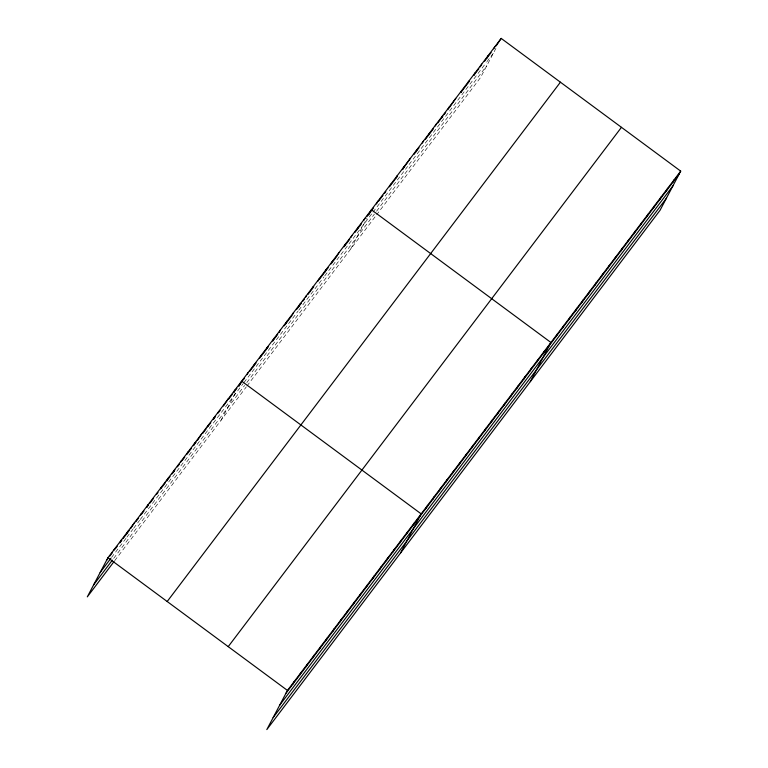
<?xml version="1.0" encoding="UTF-8"?>
<svg xmlns="http://www.w3.org/2000/svg" width="768" height="768" viewBox="0 0 768 768"><rect width="100%" height="100%" fill="white"/><g stroke="black" fill="none" stroke-linecap="round" stroke-linejoin="round"><path stroke-width="0.58" stroke-dasharray="3.84 2.88" d="M221.002 420.307L236.4 391.094M350.765 248.938L367.018 218.122M495.936 48.346L480.538 77.558L376.723 214.656M111.533 557.462L126.24 538.042M126.912 537.158L132.922 529.21M133.594 528.326L139.613 520.378M140.275 519.494L243.235 383.53M243.965 382.57L298.032 311.165M298.752 310.214L323.981 276.893M324.701 275.942L372.288 213.101M373.008 212.15L407.616 166.454M409.056 164.554L486.192 62.678M486.912 61.728L493.402 53.155M113.693 558.365L244.637 385.44M246.806 382.579L374.41 214.061M376.57 211.21L486.874 65.539M114.71 560.678L246.23 386.986M246.95 386.035L376.003 215.616"/><path stroke-width="1.15" d="M680.698 171.13L287.462 690.442L266.813 729.6L660.048 210.288L680.698 171.13L501.187 38.4L107.952 557.712L87.302 596.87L114.038 561.562M113.674 550.704L114.634 548.88M119.875 542.794L121.315 540.058M126.557 533.962L128.006 531.226M134.688 522.394L130.57 528.662M140.41 515.395L141.37 513.571M148.061 504.739L146.611 507.475L148.618 504.826M160.464 488.909L161.424 487.085M168.115 478.253L166.675 480.989L170.016 476.582M173.357 472.166L174.797 469.43M180.518 462.422L181.488 460.598M186.73 454.512L188.17 451.776M194.851 442.944L193.411 445.68L196.08 442.147M201.542 434.112L197.424 440.381M207.264 427.114L208.224 425.29M214.906 416.458L213.466 419.194L215.472 416.544M228.278 398.803L223.498 405.955M234.96 389.971L233.52 392.707L236.861 388.301M238.934 386.285L241.651 381.149L421.162 513.869L400.522 553.037M247.171 374.4L248.141 372.576M253.181 366.749L254.621 364.013M259.67 358.176L261.11 355.44M266.64 348.691L267.6 346.867M274.09 338.304L272.65 341.04L277.69 334.378M279.139 332.467L280.579 329.731M285.619 323.904L287.069 321.168M292.589 314.419L293.558 312.595M298.598 306.768L300.048 304.032M305.568 297.283L306.528 295.459M312.058 288.71L313.018 286.886M318.067 281.059L319.507 278.323M324.557 272.486L325.997 269.75M331.046 263.923L332.486 261.187M338.016 254.438L338.976 252.614M345.466 244.051L344.016 246.787L349.786 239.165M350.986 237.302L351.955 235.478M356.995 229.651L358.435 226.906M363.965 220.166L364.925 218.342M368.707 214.915L371.414 209.77L550.934 342.499L530.285 381.658M376.464 203.942L377.904 201.206M389.434 186.806L390.883 184.07M397.373 175.498L395.923 178.234L397.363 176.333M403.853 166.934L402.413 169.67L410.342 158.362M415.392 152.525L416.832 149.789M422.362 143.05L423.322 141.226M428.371 135.389L429.811 132.653M435.341 125.914L436.301 124.09M442.79 115.517L441.341 118.253L442.79 116.352M447.83 109.69L449.28 106.954M455.76 98.381L449.27 107.779M461.77 90.72L460.81 92.544L467.299 83.981M467.779 83.069L468.739 81.245M475.229 72.672L473.789 75.408L478.829 68.746M480.278 66.845L481.718 64.109M486.758 58.272L488.208 55.536M493.728 48.797L494.698 46.973M501.187 38.4L496.138 45.898M292.704 684.346L294.154 681.61M299.395 675.523L300.835 672.778M306.077 666.691L307.517 663.955M312.758 657.859L314.208 655.123M319.45 649.037L320.89 646.301M326.131 640.205L327.571 637.469M332.813 631.373L334.262 628.637M339.504 622.55L340.944 619.814M346.186 613.718L347.626 610.982M352.867 604.896L354.317 602.16M359.558 596.064L360.998 593.328M366.24 587.232L367.68 584.496M372.931 578.41L374.371 575.674M379.613 569.578L381.053 566.842M386.294 560.755L387.744 558.01M392.986 551.923L394.426 549.187M399.667 543.091L401.107 540.355M406.349 534.269L407.798 531.533M413.04 525.437L414.48 522.701M426.211 508.042L427.651 505.306M432.701 499.469L434.141 496.733M439.19 490.906L440.63 488.17M445.67 482.333L447.12 479.597M452.16 473.77L453.61 471.034M458.65 465.197L460.099 462.461M465.139 456.634L466.579 453.888M471.629 448.061L473.069 445.325M478.118 439.488L479.558 436.752M484.608 430.925L486.048 428.189M491.098 422.352L492.538 419.616M497.578 413.789L499.027 411.053M504.067 405.216L505.517 402.48M510.557 396.653L511.997 393.907M517.046 388.08L518.486 385.344M523.536 379.507L524.976 376.771M530.026 370.944L531.466 368.208M536.515 362.371L537.955 359.635M543.005 353.808L544.445 351.072M555.974 336.672L557.424 333.936M562.464 328.099L563.904 325.363M568.954 319.526L570.394 316.79M575.443 310.963L576.883 308.227M581.933 302.39L583.373 299.654M588.422 293.827L589.862 291.091M594.912 285.254L596.352 282.518M601.392 276.691L602.842 273.955M607.882 268.118L609.331 265.382M614.371 259.546L615.811 256.81M620.861 250.982L622.301 248.246M627.35 242.41L628.79 239.674M633.84 233.846L635.28 231.11M640.33 225.274L641.77 222.538M646.81 216.71L648.259 213.974M653.299 208.138L654.749 205.402M659.789 199.574L661.238 196.829M666.278 191.002L667.718 188.266M672.768 182.429L674.208 179.693M106.502 560.448L108.509 557.798M109.853 556.032L112.522 552.499M115.2 548.976L117.206 546.326M120.547 541.91L121.882 540.144M123.216 538.378L129.235 530.429M135.917 521.606L138.595 518.074M141.264 514.541L143.942 511.008M149.962 503.069L153.302 498.653M156.643 494.237L157.978 492.47M161.318 488.054L165.331 482.755M172.022 473.933L174.691 470.4M177.37 466.867L179.376 464.218M182.045 460.685L184.723 457.162M187.392 453.629L191.405 448.33M202.771 433.325L206.112 428.909M208.118 426.259L210.787 422.726M218.141 413.011L220.147 410.371M228.845 398.89L232.186 394.474M238.867 385.651L241.651 381.974M243.091 380.074L244.531 378.173M249.581 371.501L256.07 362.938M261.11 356.275L266.16 349.603M266.88 348.653L268.32 346.752M284.179 325.805L292.109 315.331M296.438 309.619L301.488 302.957M302.928 301.056L304.368 299.146M307.968 294.384L313.738 286.771M319.507 279.158L328.157 267.725M331.766 262.973L337.526 255.35M354.835 232.502L361.325 223.93M367.085 216.317L373.574 207.754M378.624 201.082L382.954 195.37M384.394 193.469L385.834 191.568M390.163 185.856L395.203 179.184M413.952 154.435L418.992 147.773M425.482 139.2L433.411 128.726M437.741 123.014L440.621 119.203M444.23 114.442L445.67 112.541M468.019 83.03L469.459 81.12M484.598 61.133L491.088 52.56M100.166 572.467L110.861 558.346M93.638 584.851L112.358 560.131M167.194 601.507L560.419 82.195M228.221 646.637L621.456 127.325M286.022 693.178L679.258 173.866M279.686 705.197L672.922 185.885M273.158 717.581L666.394 198.269M107.952 557.712L287.462 690.442"/></g></svg>
